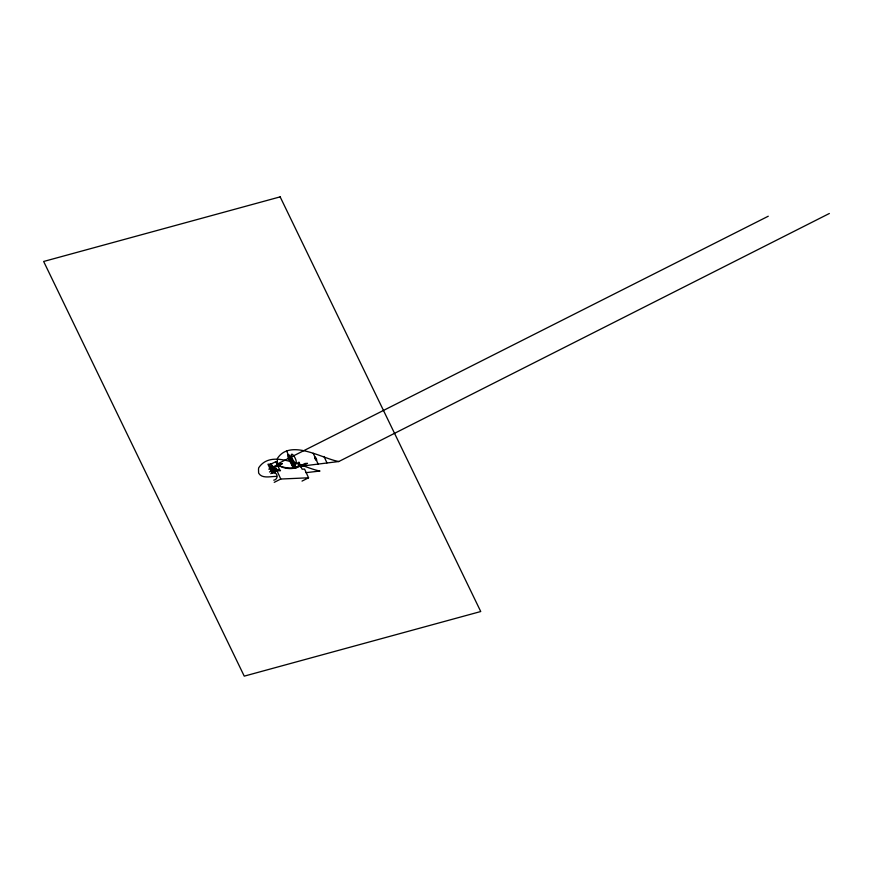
<?xml version="1.0" encoding="UTF-8"?>
<svg xmlns="http://www.w3.org/2000/svg" width="873" height="873" viewBox="0 0 873 873"><rect width="100%" height="100%" fill="white"/><g stroke="black" fill="none" stroke-linecap="round" stroke-linejoin="round"><path stroke-width="1.31" d="M292.717 462.799L292.717 462.777A4.791 1.408 63.2 0 1 291.331 462.854L292.913 467.088L288.734 459.045A4.791 1.408 63.2 0 1 288.276 454.658A4.791 1.408 63.2 0 1 291.789 458.903L295.38 466.913L338.8 461.522L829.35 213.492M294.332 468.375L294.07 464.774M269.364 464.916L275.912 461.61C277.581 469.488 300.956 471.944 298.97 462.297L292.433 465.604M338.8 461.522C322.137 458.62 290.698 438.584 277.57 458.194A30.871 9.057 63.2 0 0 277.308 459.613L277.407 463.203A2.859 0.84 63.2 0 0 277.614 463.879L768.262 216.22M268.753 469.15L279.327 463.803L282.383 463.661L271.809 469.008M269.473 471.977L276.021 468.67L280.768 479.037L308.562 477.793L304.579 469.096L302.134 469.205L298.97 462.297M280.517 470.514L274.711 468.692L271.001 464.098L267.946 464.229L271.907 472.871L276.806 470.394L279.862 470.252L275.912 461.61M295.652 468.234L305.048 463.476L307.492 463.367L300.443 466.935M274.231 482.343L280.768 479.037M302.025 481.099L308.562 477.793M305.943 472.664L319.987 471.027C303.335 468.135 271.885 448.089 258.768 467.699A30.871 9.057 63.2 0 0 258.506 469.128L258.604 472.708A2.859 0.84 63.2 0 0 258.812 473.395C262.304 479.037 271.154 476.2 276.523 476.44M271.11 471.147L280.32 470.733M271.907 472.871L274.962 472.74L271.001 464.098M292.771 462.745C302.462 470.634 279.873 468.419 277.723 464.174M324.003 456.448L326.949 462.876M313.221 453.305L318.132 464.032M286.562 450.894L293.961 467.055M270.816 473.723A3.83 3.634 87.4 0 1 276.763 474.683A3.83 3.634 87.4 0 1 273.751 480.161M295.958 467.371A1.921 0.567 63.2 0 1 295.892 466.619M280.157 196.862L43.65 261.474L244.244 676.139L480.739 611.526L280.157 196.862M314.782 457.943A1.921 0.567 63.2 0 0 316.506 460.387A1.921 0.567 63.2 0 0 315.731 457.681A1.921 0.567 63.2 0 0 314.782 457.943M288.919 457.878A2.87 0.84 63.2 0 0 291.506 461.555A2.87 0.84 63.2 0 0 290.349 457.485A2.87 0.84 63.2 0 0 288.919 457.878M291.527 456.655A4.791 1.408 63.2 0 0 295.849 462.788A4.791 1.408 63.2 0 0 293.928 456.001A4.791 1.408 63.2 0 0 291.527 456.655M270.106 467.382A2.87 0.84 63.2 0 0 272.703 471.071A2.87 0.84 63.2 0 0 271.547 467A2.87 0.84 63.2 0 0 270.106 467.382"/></g></svg>
